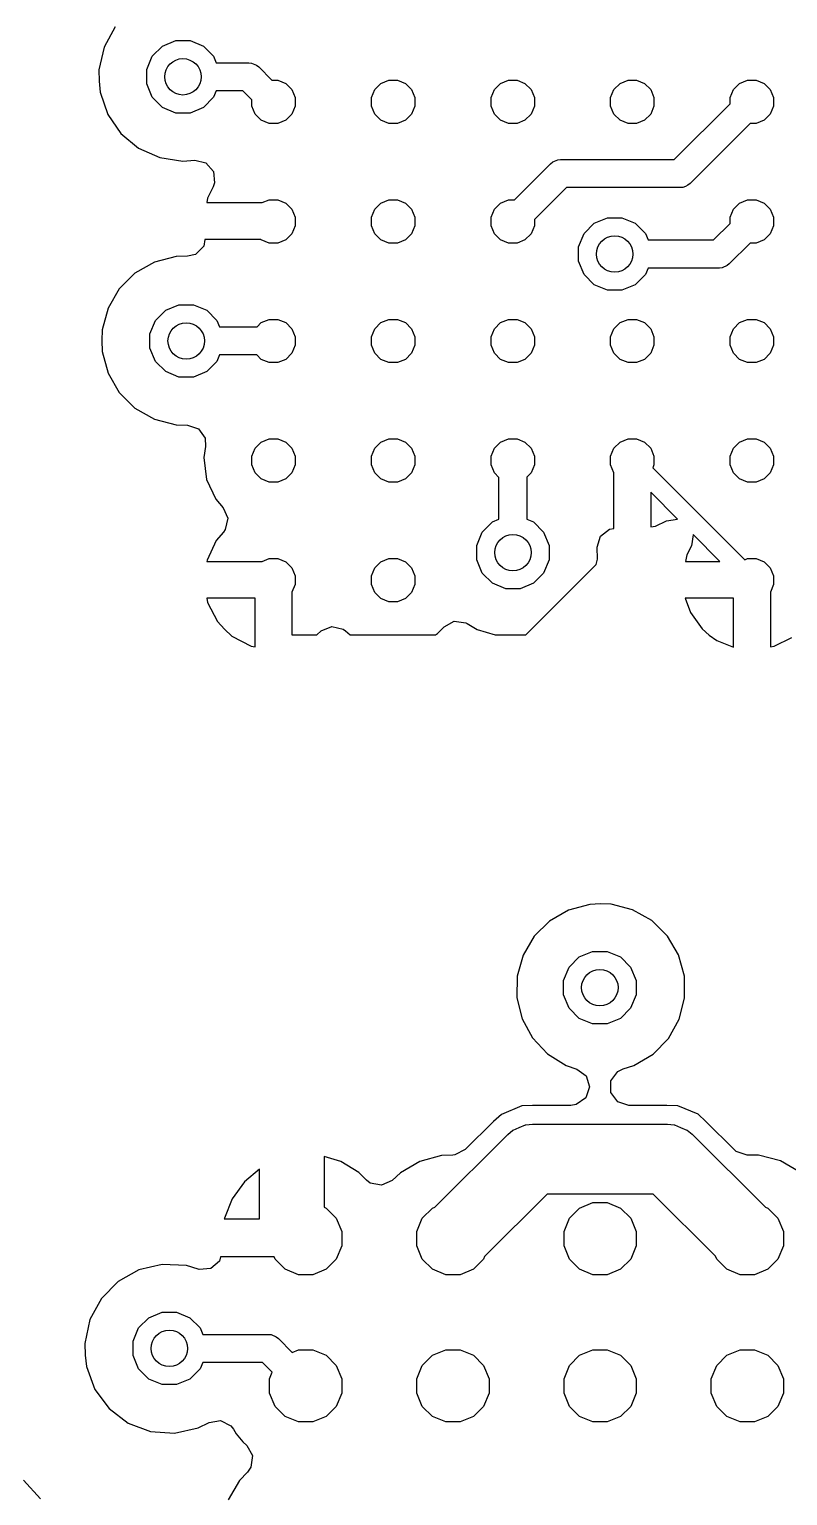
# Model space of a CAD drawing. Header units: inches. Extents: x 5.33 to 6.48, y -5.2 to -3.46.
# Drawn here: x 5.9091 to 6.0714, y -4.5747 to -4.2609 of the extents above; entities that cross this region are included whole.
import ezdxf

# ---------------------------------------------------------------- set-up
doc = ezdxf.new("R2010")
doc.units = ezdxf.units.IN
doc.header["$MEASUREMENT"] = 0
doc.layers.add('Top Layer', color=13, linetype='CONTINUOUS', true_color=0xc83434)

msp = doc.modelspace()

# ---------------------------------------------------------------- linework, layer by layer
at = {"layer": 'Top Layer', "linetype": 'CONTINUOUS'}
for p, q in [((5.92751, -4.26038), (5.92514, -4.26473)), ((5.93762, -4.26453), (5.94047, -4.26335)), ((5.94047, -4.26335), (5.94355, -4.26335)), ((5.94355, -4.26335), (5.9464, -4.26453)), ((5.92514, -4.26473), (5.92403, -4.26962)), ((5.93426, -4.26956), (5.93544, -4.26671)), ((5.93544, -4.26671), (5.93762, -4.26453)), ((5.9464, -4.26453), (5.94858, -4.26671)), ((5.94858, -4.26671), (5.94915, -4.2681)), ((5.92403, -4.26962), (5.92407, -4.27202)), ((5.93426, -4.27264), (5.93426, -4.26956)), ((5.94915, -4.2681), (5.9561, -4.2681)), ((5.9561, -4.2681), (5.95669, -4.26816)), ((5.95669, -4.26816), (5.95777, -4.26861)), ((5.95777, -4.26861), (5.95823, -4.26898)), ((5.95823, -4.26898), (5.96107, -4.27182)), ((5.92407, -4.27202), (5.9243, -4.2744)), ((5.93544, -4.27549), (5.93426, -4.27264)), ((5.96107, -4.27182), (5.96232, -4.27182)), ((5.96232, -4.27182), (5.96402, -4.27253)), ((5.96402, -4.27253), (5.96533, -4.27383)), ((5.98306, -4.27383), (5.98436, -4.27253)), ((5.98436, -4.27253), (5.98607, -4.27182)), ((5.98607, -4.27182), (5.98791, -4.27182)), ((5.98791, -4.27182), (5.98961, -4.27253)), ((5.98961, -4.27253), (5.99092, -4.27383)), ((6.00865, -4.27383), (6.00995, -4.27253)), ((6.00995, -4.27253), (6.01166, -4.27182)), ((6.01166, -4.27182), (6.0135, -4.27182)), ((6.0135, -4.27182), (6.0152, -4.27253)), ((6.0152, -4.27253), (6.01651, -4.27383)), ((6.03424, -4.27383), (6.03554, -4.27253)), ((6.03554, -4.27253), (6.03725, -4.27182)), ((6.03725, -4.27182), (6.03909, -4.27182)), ((6.03909, -4.27182), (6.04079, -4.27253)), ((6.04079, -4.27253), (6.0421, -4.27383)), ((6.05983, -4.27383), (6.06114, -4.27253)), ((6.06114, -4.27253), (6.06284, -4.27182)), ((6.06284, -4.27182), (6.06468, -4.27182)), ((6.06468, -4.27182), (6.06638, -4.27253)), ((6.06638, -4.27253), (6.06769, -4.27383)), ((5.9243, -4.2744), (5.92593, -4.27914)), ((5.93762, -4.27767), (5.93544, -4.27549)), ((5.94858, -4.27549), (5.9464, -4.27767)), ((5.94915, -4.2741), (5.94858, -4.27549)), ((5.95486, -4.2741), (5.94915, -4.2741)), ((5.95676, -4.27601), (5.95486, -4.2741)), ((5.95676, -4.27738), (5.95676, -4.27601)), ((5.96533, -4.27383), (5.96603, -4.27553)), ((5.96603, -4.27553), (5.96603, -4.27738)), ((5.98235, -4.27553), (5.98306, -4.27383)), ((5.98235, -4.27738), (5.98235, -4.27553)), ((5.99092, -4.27383), (5.99162, -4.27553)), ((5.99162, -4.27553), (5.99162, -4.27738)), ((6.00795, -4.27553), (6.00865, -4.27383)), ((6.00795, -4.27738), (6.00795, -4.27553)), ((6.01651, -4.27383), (6.01721, -4.27553)), ((6.01721, -4.27553), (6.01721, -4.27738)), ((6.03354, -4.27553), (6.03424, -4.27383)), ((6.03354, -4.27738), (6.03354, -4.27553)), ((6.0421, -4.27383), (6.0428, -4.27553)), ((6.0428, -4.27553), (6.0428, -4.27738)), ((6.05913, -4.27553), (6.05983, -4.27383)), ((6.05913, -4.27686), (6.05913, -4.27553)), ((6.06769, -4.27383), (6.06839, -4.27553)), ((6.06839, -4.27553), (6.06839, -4.27738)), ((5.92593, -4.27914), (5.92873, -4.28321)), ((5.94047, -4.27885), (5.93762, -4.27767)), ((5.94355, -4.27885), (5.94047, -4.27885)), ((5.9464, -4.27767), (5.94355, -4.27885)), ((5.95747, -4.27908), (5.95676, -4.27738)), ((5.95877, -4.28038), (5.95747, -4.27908)), ((5.96533, -4.27908), (5.96402, -4.28038)), ((5.96603, -4.27738), (5.96533, -4.27908)), ((5.98306, -4.27908), (5.98235, -4.27738)), ((5.98436, -4.28038), (5.98306, -4.27908)), ((5.99092, -4.27908), (5.98961, -4.28038)), ((5.99162, -4.27738), (5.99092, -4.27908)), ((6.00865, -4.27908), (6.00795, -4.27738)), ((6.00995, -4.28038), (6.00865, -4.27908)), ((6.01651, -4.27908), (6.0152, -4.28038)), ((6.01721, -4.27738), (6.01651, -4.27908)), ((6.03424, -4.27908), (6.03354, -4.27738)), ((6.03554, -4.28038), (6.03424, -4.27908)), ((6.0421, -4.27908), (6.04079, -4.28038)), ((6.0428, -4.27738), (6.0421, -4.27908)), ((6.04716, -4.28881), (6.05913, -4.27686)), ((6.06769, -4.27908), (6.06638, -4.28038)), ((6.06839, -4.27738), (6.06769, -4.27908)), ((5.96048, -4.28109), (5.95877, -4.28038)), ((5.96232, -4.28109), (5.96048, -4.28109)), ((5.96402, -4.28038), (5.96232, -4.28109)), ((5.98607, -4.28109), (5.98436, -4.28038)), ((5.98791, -4.28109), (5.98607, -4.28109)), ((5.98961, -4.28038), (5.98791, -4.28109)), ((6.01166, -4.28109), (6.00995, -4.28038)), ((6.0135, -4.28109), (6.01166, -4.28109)), ((6.0152, -4.28038), (6.0135, -4.28109)), ((6.03725, -4.28109), (6.03554, -4.28038)), ((6.03909, -4.28109), (6.03725, -4.28109)), ((6.04079, -4.28038), (6.03909, -4.28109)), ((6.06339, -4.28109), (6.05053, -4.29394)), ((6.06468, -4.28109), (6.06339, -4.28109)), ((6.06638, -4.28038), (6.06468, -4.28109)), ((5.92873, -4.28321), (5.93253, -4.28638)), ((5.93253, -4.28638), (5.93704, -4.2884)), ((5.93704, -4.2884), (5.942, -4.28915)), ((5.942, -4.28915), (5.94453, -4.28893)), ((5.94453, -4.28893), (5.94694, -4.28948)), ((6.02069, -4.28969), (6.02115, -4.28931)), ((6.02115, -4.28931), (6.02223, -4.28887)), ((6.02223, -4.28887), (6.02281, -4.28881)), ((6.02281, -4.28881), (6.04716, -4.28881)), ((5.94694, -4.28948), (5.94856, -4.29135)), ((5.94856, -4.29135), (5.94878, -4.29381)), ((6.01297, -4.29741), (6.02069, -4.28969)), ((5.94847, -4.29468), (5.94729, -4.29706)), ((5.94878, -4.29381), (5.94847, -4.29468)), ((6.02406, -4.29481), (6.01721, -4.30166)), ((6.04841, -4.29481), (6.02406, -4.29481)), ((6.04899, -4.29476), (6.04841, -4.29481)), ((6.04952, -4.29454), (6.04899, -4.29476)), ((6.04899, -4.29476), (6.04899, -4.29476)), ((6.04899, -4.29476), (6.04899, -4.29476)), ((6.04899, -4.29476), (6.04899, -4.29476)), ((6.05007, -4.29431), (6.04952, -4.29454)), ((6.05053, -4.29394), (6.05007, -4.29431)), ((6.05007, -4.29431), (6.05007, -4.29431)), ((6.05007, -4.29431), (6.05007, -4.29431)), ((6.05007, -4.29431), (6.05007, -4.29431)), ((5.94729, -4.29706), (5.94714, -4.29803)), ((5.94714, -4.29803), (5.95898, -4.29803)), ((5.95898, -4.29803), (5.96048, -4.29741)), ((5.96048, -4.29741), (5.96232, -4.29741)), ((5.96232, -4.29741), (5.96402, -4.29812)), ((5.96402, -4.29812), (5.96533, -4.29942)), ((5.98306, -4.29942), (5.98436, -4.29812)), ((5.98436, -4.29812), (5.98607, -4.29741)), ((5.98607, -4.29741), (5.98791, -4.29741)), ((5.98791, -4.29741), (5.98961, -4.29812)), ((5.98961, -4.29812), (5.99092, -4.29942)), ((6.00865, -4.29942), (6.00995, -4.29812)), ((6.00995, -4.29812), (6.01166, -4.29741)), ((6.01166, -4.29741), (6.01297, -4.29741)), ((6.05983, -4.29942), (6.06114, -4.29812)), ((6.06114, -4.29812), (6.06284, -4.29741)), ((6.06284, -4.29741), (6.06468, -4.29741)), ((6.06468, -4.29741), (6.06638, -4.29812)), ((6.06638, -4.29812), (6.06769, -4.29942)), ((5.96533, -4.29942), (5.96603, -4.30113)), ((5.96603, -4.30113), (5.96603, -4.30297)), ((5.98235, -4.30113), (5.98306, -4.29942)), ((5.98235, -4.30297), (5.98235, -4.30113)), ((5.99092, -4.29942), (5.99162, -4.30113)), ((5.99162, -4.30113), (5.99162, -4.30297)), ((6.00795, -4.30113), (6.00865, -4.29942)), ((6.00795, -4.30297), (6.00795, -4.30113)), ((6.01721, -4.30166), (6.01721, -4.30297)), ((6.03002, -4.30244), (6.03287, -4.30126)), ((6.03287, -4.30126), (6.03595, -4.30126)), ((6.03595, -4.30126), (6.0388, -4.30244)), ((6.05913, -4.30113), (6.05983, -4.29942)), ((6.05913, -4.30246), (6.05913, -4.30113)), ((6.06769, -4.29942), (6.06839, -4.30113)), ((6.06839, -4.30113), (6.06839, -4.30297)), ((5.96533, -4.30467), (5.96402, -4.30598)), ((5.96603, -4.30297), (5.96533, -4.30467)), ((5.98306, -4.30467), (5.98235, -4.30297)), ((5.98436, -4.30598), (5.98306, -4.30467)), ((5.99092, -4.30467), (5.98961, -4.30598)), ((5.99162, -4.30297), (5.99092, -4.30467)), ((6.00865, -4.30467), (6.00795, -4.30297)), ((6.00995, -4.30598), (6.00865, -4.30467)), ((6.01651, -4.30467), (6.0152, -4.30598)), ((6.01721, -4.30297), (6.01651, -4.30467)), ((6.02666, -4.30747), (6.02784, -4.30462)), ((6.02784, -4.30462), (6.03002, -4.30244)), ((6.0388, -4.30244), (6.04098, -4.30462)), ((6.04098, -4.30462), (6.04156, -4.30601)), ((6.05557, -4.30601), (6.05913, -4.30246)), ((6.06769, -4.30467), (6.06638, -4.30598)), ((6.06839, -4.30297), (6.06769, -4.30467)), ((5.94646, -4.30736), (5.9447, -4.30909)), ((5.9467, -4.30591), (5.94646, -4.30736)), ((5.9587, -4.30591), (5.9467, -4.30591)), ((5.95877, -4.30598), (5.9587, -4.30591)), ((5.96048, -4.30668), (5.95877, -4.30598)), ((5.96232, -4.30668), (5.96048, -4.30668)), ((5.96402, -4.30598), (5.96232, -4.30668)), ((5.98607, -4.30668), (5.98436, -4.30598)), ((5.98791, -4.30668), (5.98607, -4.30668)), ((5.98961, -4.30598), (5.98791, -4.30668)), ((6.01166, -4.30668), (6.00995, -4.30598)), ((6.0135, -4.30668), (6.01166, -4.30668)), ((6.0152, -4.30598), (6.0135, -4.30668)), ((6.02666, -4.31056), (6.02666, -4.30747)), ((6.04156, -4.30601), (6.05557, -4.30601)), ((6.06339, -4.30668), (6.05893, -4.31114)), ((6.06468, -4.30668), (6.06339, -4.30668)), ((6.06638, -4.30598), (6.06468, -4.30668)), ((5.9359, -4.31078), (5.93176, -4.31313)), ((5.94056, -4.30956), (5.9359, -4.31078)), ((5.943, -4.30951), (5.94056, -4.30956)), ((5.9447, -4.30909), (5.943, -4.30951)), ((6.02784, -4.31341), (6.02666, -4.31056)), ((6.05893, -4.31114), (6.05848, -4.31151)), ((5.93176, -4.31313), (5.92838, -4.31648)), ((6.03002, -4.31559), (6.02784, -4.31341)), ((6.04098, -4.31341), (6.0388, -4.31559)), ((6.04156, -4.31202), (6.04098, -4.31341)), ((6.05681, -4.31202), (6.04156, -4.31202)), ((6.0574, -4.31196), (6.05681, -4.31202)), ((6.05848, -4.31151), (6.0574, -4.31196)), ((5.92838, -4.31648), (5.92599, -4.32059)), ((6.03287, -4.31677), (6.03002, -4.31559)), ((6.03595, -4.31677), (6.03287, -4.31677)), ((6.0388, -4.31559), (6.03595, -4.31677)), ((5.92599, -4.32059), (5.92474, -4.32524)), ((5.93833, -4.32105), (5.94117, -4.31987)), ((5.94117, -4.31987), (5.94426, -4.31987)), ((5.94426, -4.31987), (5.94711, -4.32105)), ((5.93496, -4.32608), (5.93614, -4.32323)), ((5.93614, -4.32323), (5.93833, -4.32105)), ((5.94711, -4.32105), (5.94929, -4.32323)), ((5.94929, -4.32323), (5.94986, -4.32462)), ((5.95787, -4.32462), (5.95877, -4.32371)), ((5.95877, -4.32371), (5.96048, -4.323)), ((5.96048, -4.323), (5.96232, -4.323)), ((5.96232, -4.323), (5.96402, -4.32371)), ((5.96402, -4.32371), (5.96533, -4.32501)), ((5.98306, -4.32501), (5.98436, -4.32371)), ((5.98436, -4.32371), (5.98607, -4.323)), ((5.98607, -4.323), (5.98791, -4.323)), ((5.98791, -4.323), (5.98961, -4.32371)), ((5.98961, -4.32371), (5.99092, -4.32501)), ((6.00865, -4.32501), (6.00995, -4.32371)), ((6.00995, -4.32371), (6.01166, -4.323)), ((6.01166, -4.323), (6.0135, -4.323)), ((6.0135, -4.323), (6.0152, -4.32371)), ((6.0152, -4.32371), (6.01651, -4.32501)), ((6.03424, -4.32501), (6.03554, -4.32371)), ((6.03554, -4.32371), (6.03725, -4.323)), ((6.03725, -4.323), (6.03909, -4.323)), ((6.03909, -4.323), (6.04079, -4.32371)), ((6.04079, -4.32371), (6.0421, -4.32501)), ((6.05983, -4.32501), (6.06114, -4.32371)), ((6.06114, -4.32371), (6.06284, -4.323)), ((6.06284, -4.323), (6.06468, -4.323)), ((6.06468, -4.323), (6.06638, -4.32371)), ((6.06638, -4.32371), (6.06769, -4.32501)), ((5.92474, -4.32524), (5.92467, -4.32756)), ((5.93496, -4.32916), (5.93496, -4.32608)), ((5.94986, -4.32462), (5.95787, -4.32462)), ((5.96533, -4.32501), (5.96603, -4.32672)), ((5.96603, -4.32672), (5.96603, -4.32856)), ((5.98235, -4.32672), (5.98306, -4.32501)), ((5.98235, -4.32856), (5.98235, -4.32672)), ((5.99092, -4.32501), (5.99162, -4.32672)), ((5.99162, -4.32672), (5.99162, -4.32856)), ((6.00795, -4.32672), (6.00865, -4.32501)), ((6.00795, -4.32856), (6.00795, -4.32672)), ((6.01651, -4.32501), (6.01721, -4.32672)), ((6.01721, -4.32672), (6.01721, -4.32856)), ((6.03354, -4.32672), (6.03424, -4.32501)), ((6.03354, -4.32856), (6.03354, -4.32672)), ((6.0421, -4.32501), (6.0428, -4.32672)), ((6.0428, -4.32672), (6.0428, -4.32856)), ((6.05913, -4.32672), (6.05983, -4.32501)), ((6.05913, -4.32856), (6.05913, -4.32672)), ((6.06769, -4.32501), (6.06839, -4.32672)), ((6.06839, -4.32672), (6.06839, -4.32856)), ((5.92467, -4.32756), (5.92474, -4.32988)), ((5.92474, -4.32988), (5.926, -4.33453)), ((5.93614, -4.33201), (5.93496, -4.32916)), ((5.96603, -4.32856), (5.96533, -4.33026)), ((5.98306, -4.33026), (5.98235, -4.32856)), ((5.99162, -4.32856), (5.99092, -4.33026)), ((6.00865, -4.33026), (6.00795, -4.32856)), ((6.01721, -4.32856), (6.01651, -4.33026)), ((6.03424, -4.33026), (6.03354, -4.32856)), ((6.0428, -4.32856), (6.0421, -4.33026)), ((6.05983, -4.33026), (6.05913, -4.32856)), ((6.06839, -4.32856), (6.06769, -4.33026)), ((5.93833, -4.33419), (5.93614, -4.33201)), ((5.94929, -4.33201), (5.94711, -4.33419)), ((5.94986, -4.33062), (5.94929, -4.33201)), ((5.95783, -4.33062), (5.94986, -4.33062)), ((5.95877, -4.33157), (5.95783, -4.33062)), ((5.96048, -4.33227), (5.95877, -4.33157)), ((5.96232, -4.33227), (5.96048, -4.33227)), ((5.96402, -4.33157), (5.96232, -4.33227)), ((5.96533, -4.33026), (5.96402, -4.33157)), ((5.98436, -4.33157), (5.98306, -4.33026)), ((5.98607, -4.33227), (5.98436, -4.33157)), ((5.98791, -4.33227), (5.98607, -4.33227)), ((5.98961, -4.33157), (5.98791, -4.33227)), ((5.99092, -4.33026), (5.98961, -4.33157)), ((6.00995, -4.33157), (6.00865, -4.33026)), ((6.01166, -4.33227), (6.00995, -4.33157)), ((6.0135, -4.33227), (6.01166, -4.33227)), ((6.0152, -4.33157), (6.0135, -4.33227)), ((6.01651, -4.33026), (6.0152, -4.33157)), ((6.03554, -4.33157), (6.03424, -4.33026)), ((6.03725, -4.33227), (6.03554, -4.33157)), ((6.03909, -4.33227), (6.03725, -4.33227)), ((6.04079, -4.33157), (6.03909, -4.33227)), ((6.0421, -4.33026), (6.04079, -4.33157)), ((6.06114, -4.33157), (6.05983, -4.33026)), ((6.06284, -4.33227), (6.06114, -4.33157)), ((6.06468, -4.33227), (6.06284, -4.33227)), ((6.06638, -4.33157), (6.06468, -4.33227)), ((6.06769, -4.33026), (6.06638, -4.33157)), ((5.926, -4.33453), (5.92839, -4.33864)), ((5.94117, -4.33537), (5.93833, -4.33419)), ((5.94426, -4.33537), (5.94117, -4.33537)), ((5.94711, -4.33419), (5.94426, -4.33537)), ((5.92839, -4.33864), (5.93176, -4.34199)), ((5.93176, -4.34199), (5.9359, -4.34434)), ((5.9359, -4.34434), (5.94056, -4.34555)), ((5.94056, -4.34555), (5.943, -4.34561)), ((5.943, -4.34561), (5.94533, -4.34642)), ((5.94533, -4.34642), (5.94674, -4.34845)), ((5.94674, -4.34845), (5.94686, -4.35023)), ((5.95877, -4.3493), (5.96048, -4.34859)), ((5.96048, -4.34859), (5.96232, -4.34859)), ((5.96232, -4.34859), (5.96402, -4.3493)), ((5.98436, -4.3493), (5.98607, -4.34859)), ((5.98607, -4.34859), (5.98791, -4.34859)), ((5.98791, -4.34859), (5.98961, -4.3493)), ((6.00995, -4.3493), (6.01166, -4.34859)), ((6.01166, -4.34859), (6.0135, -4.34859)), ((6.0135, -4.34859), (6.0152, -4.3493)), ((6.03554, -4.3493), (6.03725, -4.34859)), ((6.03725, -4.34859), (6.03909, -4.34859)), ((6.03909, -4.34859), (6.04079, -4.3493)), ((6.06114, -4.3493), (6.06284, -4.34859)), ((6.06284, -4.34859), (6.06468, -4.34859)), ((6.06468, -4.34859), (6.06638, -4.3493)), ((5.94686, -4.35023), (5.94649, -4.35259)), ((5.95676, -4.35231), (5.95747, -4.3506)), ((5.95747, -4.3506), (5.95877, -4.3493)), ((5.96402, -4.3493), (5.96533, -4.3506)), ((5.96533, -4.3506), (5.96603, -4.35231)), ((5.98235, -4.35231), (5.98306, -4.3506)), ((5.98306, -4.3506), (5.98436, -4.3493)), ((5.98961, -4.3493), (5.99092, -4.3506)), ((5.99092, -4.3506), (5.99162, -4.35231)), ((6.00795, -4.35231), (6.00865, -4.3506)), ((6.00865, -4.3506), (6.00995, -4.3493)), ((6.0152, -4.3493), (6.01651, -4.3506)), ((6.01651, -4.3506), (6.01721, -4.35231)), ((6.03354, -4.35231), (6.03424, -4.3506)), ((6.03424, -4.3506), (6.03554, -4.3493)), ((6.04079, -4.3493), (6.0421, -4.3506)), ((6.0421, -4.3506), (6.0428, -4.35231)), ((6.05913, -4.35231), (6.05983, -4.3506)), ((6.05983, -4.3506), (6.06114, -4.3493)), ((6.06638, -4.3493), (6.06769, -4.3506)), ((6.06769, -4.3506), (6.06839, -4.35231)), ((5.94649, -4.35259), (5.94707, -4.35726)), ((5.95676, -4.35415), (5.95676, -4.35231)), ((5.95747, -4.35585), (5.95676, -4.35415)), ((5.96603, -4.35415), (5.96533, -4.35585)), ((5.96603, -4.35231), (5.96603, -4.35415)), ((5.98235, -4.35415), (5.98235, -4.35231)), ((5.98306, -4.35585), (5.98235, -4.35415)), ((5.99162, -4.35415), (5.99092, -4.35585)), ((5.99162, -4.35231), (5.99162, -4.35415)), ((6.00795, -4.35415), (6.00795, -4.35231)), ((6.00865, -4.35585), (6.00795, -4.35415)), ((6.01721, -4.35415), (6.01651, -4.35585)), ((6.01721, -4.35231), (6.01721, -4.35415)), ((6.03354, -4.35415), (6.03354, -4.35231)), ((6.03424, -4.35585), (6.03354, -4.35415)), ((6.0428, -4.35415), (6.04254, -4.35478)), ((6.04254, -4.35478), (6.06222, -4.37444)), ((6.0428, -4.35231), (6.0428, -4.35415)), ((6.05913, -4.35415), (6.05913, -4.35231)), ((6.05983, -4.35585), (6.05913, -4.35415)), ((6.06839, -4.35415), (6.06769, -4.35585)), ((6.06839, -4.35231), (6.06839, -4.35415)), ((5.94707, -4.35726), (5.94907, -4.36151)), ((5.95877, -4.35716), (5.95747, -4.35585)), ((5.96048, -4.35786), (5.95877, -4.35716)), ((5.96232, -4.35786), (5.96048, -4.35786)), ((5.96402, -4.35716), (5.96232, -4.35786)), ((5.96533, -4.35585), (5.96402, -4.35716)), ((5.98436, -4.35716), (5.98306, -4.35585)), ((5.98607, -4.35786), (5.98436, -4.35716)), ((5.98791, -4.35786), (5.98607, -4.35786)), ((5.98961, -4.35716), (5.98791, -4.35786)), ((5.99092, -4.35585), (5.98961, -4.35716)), ((6.00962, -4.35682), (6.00865, -4.35585)), ((6.00962, -4.36577), (6.00962, -4.35682)), ((6.01651, -4.35585), (6.01562, -4.35674)), ((6.01562, -4.35674), (6.01562, -4.36577)), ((6.03425, -4.35586), (6.03424, -4.35585)), ((6.03425, -4.36779), (6.03425, -4.35586)), ((6.06114, -4.35716), (6.05983, -4.35585)), ((6.06284, -4.35786), (6.06114, -4.35716)), ((6.06468, -4.35786), (6.06284, -4.35786)), ((6.06638, -4.35716), (6.06468, -4.35786)), ((6.06769, -4.35585), (6.06638, -4.35716)), ((6.04787, -4.36575), (6.04213, -4.36001)), ((6.04213, -4.36001), (6.04213, -4.36742)), ((5.94907, -4.36151), (5.95065, -4.36331)), ((5.95065, -4.36331), (5.95162, -4.36558)), ((5.95162, -4.36558), (5.95107, -4.36799)), ((6.00605, -4.36852), (6.00823, -4.36634)), ((6.00823, -4.36634), (6.00962, -4.36577)), ((6.01562, -4.36577), (6.01701, -4.36634)), ((6.01701, -4.36634), (6.01919, -4.36852)), ((6.04213, -4.36742), (6.0431, -4.36727)), ((6.0431, -4.36727), (6.04548, -4.3661)), ((6.04548, -4.3661), (6.04787, -4.36575)), ((5.94914, -4.37034), (5.94717, -4.37453)), ((5.95067, -4.36855), (5.94914, -4.37034)), ((5.95107, -4.36799), (5.95067, -4.36855)), ((6.00487, -4.37137), (6.00605, -4.36852)), ((6.01919, -4.36852), (6.02037, -4.37137)), ((6.03065, -4.37177), (6.03134, -4.3694)), ((6.03134, -4.3694), (6.0333, -4.36789)), ((6.0333, -4.36789), (6.03425, -4.36779)), ((6.0512, -4.36912), (6.05082, -4.37148)), ((6.05693, -4.3748), (6.05117, -4.36904)), ((6.05117, -4.36904), (6.0512, -4.36912)), ((6.00487, -4.37446), (6.00487, -4.37137)), ((6.02037, -4.37137), (6.02037, -4.37446)), ((6.03072, -4.37431), (6.03065, -4.37177)), ((6.04985, -4.37342), (6.04954, -4.3748)), ((6.05082, -4.37148), (6.04985, -4.37342)), ((5.94717, -4.37453), (5.94713, -4.3748)), ((5.94713, -4.3748), (5.95898, -4.3748)), ((5.95898, -4.3748), (5.96048, -4.37419)), ((5.96048, -4.37419), (5.96232, -4.37419)), ((5.96232, -4.37419), (5.96402, -4.37489)), ((5.96402, -4.37489), (5.96533, -4.37619)), ((5.96533, -4.37619), (5.96603, -4.3779)), ((5.98235, -4.3779), (5.98306, -4.37619)), ((5.98306, -4.37619), (5.98436, -4.37489)), ((5.98436, -4.37489), (5.98607, -4.37419)), ((5.98607, -4.37419), (5.98791, -4.37419)), ((5.98791, -4.37419), (5.98961, -4.37489)), ((5.98961, -4.37489), (5.99092, -4.37619)), ((5.99092, -4.37619), (5.99162, -4.3779)), ((6.00605, -4.3773), (6.00487, -4.37446)), ((6.01537, -4.3905), (6.03047, -4.37548)), ((6.02037, -4.37446), (6.01919, -4.3773)), ((6.03047, -4.37548), (6.03072, -4.37431)), ((6.04954, -4.3748), (6.05693, -4.3748)), ((6.06222, -4.37444), (6.06284, -4.37419)), ((6.06284, -4.37419), (6.06468, -4.37419)), ((6.06468, -4.37419), (6.06638, -4.37489)), ((6.06638, -4.37489), (6.06769, -4.37619)), ((6.06769, -4.37619), (6.06839, -4.3779)), ((5.96603, -4.37974), (5.96535, -4.38137)), ((5.96603, -4.3779), (5.96603, -4.37974)), ((5.98235, -4.37974), (5.98235, -4.3779)), ((5.98306, -4.38144), (5.98235, -4.37974)), ((5.99162, -4.37974), (5.99092, -4.38144)), ((5.99162, -4.3779), (5.99162, -4.37974)), ((6.00823, -4.37948), (6.00605, -4.3773)), ((6.01108, -4.38067), (6.00823, -4.37948)), ((6.01701, -4.37948), (6.01416, -4.38067)), ((6.01919, -4.3773), (6.01701, -4.37948)), ((6.06839, -4.37974), (6.06772, -4.38137)), ((6.06839, -4.3779), (6.06839, -4.37974)), ((5.95748, -4.38268), (5.94715, -4.38268)), ((5.94715, -4.38268), (5.9473, -4.38356)), ((5.95748, -4.3931), (5.95748, -4.38268)), ((5.96535, -4.38137), (5.96535, -4.3905)), ((5.98436, -4.38275), (5.98306, -4.38144)), ((5.98607, -4.38345), (5.98436, -4.38275)), ((5.98791, -4.38345), (5.98607, -4.38345)), ((5.98961, -4.38275), (5.98791, -4.38345)), ((5.99092, -4.38144), (5.98961, -4.38275)), ((6.01416, -4.38067), (6.01108, -4.38067)), ((6.05984, -4.38268), (6.0495, -4.38268)), ((6.0495, -4.38268), (6.0506, -4.38576)), ((6.05984, -4.39315), (6.05984, -4.38268)), ((6.06772, -4.38137), (6.06772, -4.39311)), ((5.9473, -4.38356), (5.9494, -4.38769)), ((6.0506, -4.38576), (6.05309, -4.38924)), ((5.9494, -4.38769), (5.95088, -4.38931)), ((5.95088, -4.38931), (5.95248, -4.3908)), ((5.97064, -4.3905), (5.97162, -4.38967)), ((5.97162, -4.38967), (5.97391, -4.38873)), ((5.97391, -4.38873), (5.97631, -4.38931)), ((5.97631, -4.38931), (5.97683, -4.38969)), ((5.97683, -4.38969), (5.97777, -4.3905)), ((5.99652, -4.39021), (5.9979, -4.38877)), ((5.9979, -4.38877), (6.00007, -4.3876)), ((6.00007, -4.3876), (6.00252, -4.38793)), ((6.00252, -4.38793), (6.0028, -4.38808)), ((6.0028, -4.38808), (6.00501, -4.38937)), ((6.00501, -4.38937), (6.00882, -4.3905)), ((6.05309, -4.38924), (6.05463, -4.39055)), ((5.95248, -4.3908), (5.9566, -4.39294)), ((5.96535, -4.3905), (5.97064, -4.3905)), ((5.97777, -4.3905), (5.99607, -4.3905)), ((5.99607, -4.3905), (5.99652, -4.39021)), ((6.00882, -4.3905), (6.01537, -4.3905)), ((6.05463, -4.39055), (6.05626, -4.39173)), ((6.05626, -4.39173), (6.05984, -4.39315)), ((6.06851, -4.39297), (6.07233, -4.39107)), ((5.9566, -4.39294), (5.95748, -4.3931)), ((6.06772, -4.39311), (6.06851, -4.39297)), ((6.02906, -4.44818), (6.02451, -4.44942)), ((6.03133, -4.4481), (6.02906, -4.44818)), ((6.03362, -4.44815), (6.03133, -4.4481)), ((6.03823, -4.44935), (6.03362, -4.44815)), ((6.04232, -4.45166), (6.03823, -4.44935)), ((6.02048, -4.45175), (6.01717, -4.45502)), ((6.02451, -4.44942), (6.02048, -4.45175)), ((6.04567, -4.45496), (6.04232, -4.45166)), ((6.01717, -4.45502), (6.01481, -4.45904)), ((6.04806, -4.459), (6.04567, -4.45496)), ((6.02683, -4.45943), (6.02968, -4.45825)), ((6.02968, -4.45825), (6.03276, -4.45825)), ((6.03276, -4.45825), (6.03561, -4.45943)), ((6.01481, -4.45904), (6.01355, -4.46352)), ((6.02347, -4.46446), (6.02465, -4.46161)), ((6.02465, -4.46161), (6.02683, -4.45943)), ((6.03561, -4.45943), (6.03779, -4.46161)), ((6.03779, -4.46161), (6.03897, -4.46446)), ((6.04932, -4.46353), (6.04806, -4.459)), ((6.01355, -4.46352), (6.01348, -4.46817)), ((6.02347, -4.46755), (6.02347, -4.46446)), ((6.03897, -4.46446), (6.03897, -4.46755)), ((6.04936, -4.46823), (6.04932, -4.46353)), ((6.01348, -4.46817), (6.01459, -4.47269)), ((6.02465, -4.47039), (6.02347, -4.46755)), ((6.03897, -4.46755), (6.03779, -4.47039)), ((6.02683, -4.47258), (6.02465, -4.47039)), ((6.03779, -4.47039), (6.03561, -4.47258)), ((6.04819, -4.47278), (6.04936, -4.46823)), ((6.01459, -4.47269), (6.01682, -4.47678)), ((6.02968, -4.47376), (6.02683, -4.47258)), ((6.03276, -4.47376), (6.02968, -4.47376)), ((6.03561, -4.47258), (6.03276, -4.47376)), ((6.04589, -4.47687), (6.04819, -4.47278)), ((6.01682, -4.47678), (6.02002, -4.48016)), ((6.0426, -4.48023), (6.04589, -4.47687)), ((6.02002, -4.48016), (6.02403, -4.48265)), ((6.0385, -4.48266), (6.0426, -4.48023)), ((6.02403, -4.48265), (6.02629, -4.48342)), ((6.02629, -4.48342), (6.02827, -4.4849)), ((6.03505, -4.48397), (6.0362, -4.48339)), ((6.0362, -4.48339), (6.0385, -4.48266)), ((6.02827, -4.4849), (6.029, -4.48726)), ((6.0336, -4.48597), (6.03505, -4.48397)), ((6.0336, -4.48844), (6.0336, -4.48597)), ((6.0282, -4.4896), (6.02618, -4.49103)), ((6.029, -4.48726), (6.0282, -4.4896)), ((6.03505, -4.49044), (6.0336, -4.48844)), ((6.01015, -4.49312), (6.00846, -4.49463)), ((6.01455, -4.49132), (6.01015, -4.49312)), ((6.01683, -4.4912), (6.01455, -4.49132)), ((6.025, -4.4912), (6.01683, -4.4912)), ((6.02618, -4.49103), (6.025, -4.4912)), ((6.0374, -4.4912), (6.03505, -4.49044)), ((6.04559, -4.4912), (6.0374, -4.4912)), ((6.04788, -4.49129), (6.04559, -4.4912)), ((6.05225, -4.49308), (6.04788, -4.49129)), ((6.05392, -4.49462), (6.05225, -4.49308)), ((6.00846, -4.49463), (6.00243, -4.50066)), ((6.01265, -4.49648), (6.01399, -4.49592)), ((6.01399, -4.49592), (6.01535, -4.49536)), ((6.01535, -4.49536), (6.01535, -4.49536)), ((6.01535, -4.49536), (6.01535, -4.49536)), ((6.01535, -4.49536), (6.01536, -4.49536)), ((6.01536, -4.49536), (6.01681, -4.49522)), ((6.01681, -4.49522), (6.04571, -4.49522)), ((6.04571, -4.49522), (6.04712, -4.49536)), ((6.04712, -4.49536), (6.04715, -4.49536)), ((6.04715, -4.49536), (6.04715, -4.49536)), ((6.04715, -4.49536), (6.04717, -4.49536)), ((6.04717, -4.49536), (6.04851, -4.49592)), ((6.04851, -4.49592), (6.04985, -4.49647)), ((6.05997, -4.50066), (6.05392, -4.49462)), ((5.99595, -4.51295), (6.01151, -4.49741)), ((6.01151, -4.49741), (6.01264, -4.49648)), ((6.01264, -4.49648), (6.01264, -4.49648)), ((6.01264, -4.49648), (6.01265, -4.49648)), ((6.01265, -4.49648), (6.01265, -4.49648)), ((6.04985, -4.49647), (6.04987, -4.49648)), ((6.04987, -4.49648), (6.04988, -4.49648)), ((6.04988, -4.49648), (6.04989, -4.4965)), ((6.04989, -4.4965), (6.05099, -4.49739)), ((6.05099, -4.49739), (6.0667, -4.51299)), ((5.97577, -4.50322), (5.97224, -4.50214)), ((5.97224, -4.50214), (5.97224, -4.513)), ((5.99736, -4.50194), (5.99272, -4.50322)), ((5.99979, -4.50183), (5.99736, -4.50194)), ((6.00023, -4.50179), (5.99979, -4.50183)), ((6.00243, -4.50066), (6.00023, -4.50179)), ((6.06042, -4.50105), (6.05997, -4.50066)), ((6.06276, -4.50183), (6.06042, -4.50105)), ((6.0652, -4.50186), (6.06276, -4.50183)), ((6.06986, -4.50306), (6.0652, -4.50186)), ((5.95842, -4.50483), (5.9552, -4.50754)), ((5.95842, -4.5155), (5.95842, -4.50483)), ((5.97962, -4.50559), (5.97577, -4.50322)), ((5.98126, -4.50719), (5.97962, -4.50559)), ((5.98856, -4.50561), (5.98677, -4.50726)), ((5.99272, -4.50322), (5.98856, -4.50561)), ((6.074, -4.50549), (6.06986, -4.50306)), ((5.9552, -4.50754), (5.95257, -4.51117)), ((5.9821, -4.50782), (5.98126, -4.50719)), ((5.98453, -4.5083), (5.9821, -4.50782)), ((5.98677, -4.50726), (5.98453, -4.5083)), ((5.95257, -4.51117), (5.95089, -4.51533)), ((6.01992, -4.51022), (6.00655, -4.52356)), ((6.04262, -4.51022), (6.01992, -4.51022)), ((6.0269, -4.51318), (6.02974, -4.512)), ((6.02974, -4.512), (6.03282, -4.512)), ((6.03282, -4.512), (6.03565, -4.51318)), ((6.05597, -4.52348), (6.04262, -4.51022)), ((5.97224, -4.513), (5.97266, -4.51318)), ((5.97266, -4.51318), (5.97483, -4.51535)), ((5.99324, -4.51535), (5.99541, -4.51318)), ((5.99541, -4.51318), (5.99595, -4.51295)), ((6.02473, -4.51535), (6.0269, -4.51318)), ((6.03565, -4.51318), (6.03783, -4.51535)), ((6.0667, -4.51299), (6.06715, -4.51318)), ((6.06715, -4.51318), (6.06932, -4.51535)), ((5.95089, -4.51533), (5.95087, -4.5155)), ((5.95087, -4.5155), (5.95842, -4.5155)), ((5.97483, -4.51535), (5.97601, -4.51819)), ((5.97601, -4.51819), (5.97601, -4.52126)), ((5.99206, -4.51819), (5.99324, -4.51535)), ((5.99206, -4.52126), (5.99206, -4.51819)), ((6.02356, -4.51819), (6.02473, -4.51535)), ((6.02356, -4.52126), (6.02356, -4.51819)), ((6.03783, -4.51535), (6.039, -4.51819)), ((6.039, -4.51819), (6.039, -4.52126)), ((6.06932, -4.51535), (6.0705, -4.51819)), ((6.0705, -4.51819), (6.0705, -4.52126)), ((5.97601, -4.52126), (5.97483, -4.5241)), ((5.99324, -4.5241), (5.99206, -4.52126)), ((6.02473, -4.5241), (6.02356, -4.52126)), ((6.039, -4.52126), (6.03783, -4.5241)), ((6.0705, -4.52126), (6.06932, -4.5241)), ((5.94986, -4.52454), (5.94798, -4.52614)), ((5.95009, -4.52359), (5.94986, -4.52454)), ((5.95039, -4.52362), (5.95009, -4.52359)), ((5.96154, -4.52362), (5.95039, -4.52362)), ((5.96174, -4.5241), (5.96154, -4.52362)), ((5.96391, -4.52627), (5.96174, -4.5241)), ((5.97483, -4.5241), (5.97266, -4.52627)), ((5.99541, -4.52627), (5.99324, -4.5241)), ((6.00633, -4.5241), (6.00416, -4.52627)), ((6.00655, -4.52356), (6.00633, -4.5241)), ((6.0269, -4.52627), (6.02473, -4.5241)), ((6.03783, -4.5241), (6.03565, -4.52627)), ((6.05623, -4.5241), (6.05597, -4.52348)), ((6.0584, -4.52627), (6.05623, -4.5241)), ((6.06932, -4.5241), (6.06715, -4.52627)), ((5.9326, -4.52639), (5.92815, -4.5289)), ((5.93759, -4.52522), (5.9326, -4.52639)), ((5.94276, -4.52549), (5.93759, -4.52522)), ((5.94528, -4.52626), (5.94276, -4.52549)), ((5.94552, -4.52633), (5.94528, -4.52626)), ((5.94798, -4.52614), (5.94552, -4.52633)), ((5.96675, -4.52745), (5.96391, -4.52627)), ((5.96982, -4.52745), (5.96675, -4.52745)), ((5.97266, -4.52627), (5.96982, -4.52745)), ((5.99825, -4.52745), (5.99541, -4.52627)), ((6.00132, -4.52745), (5.99825, -4.52745)), ((6.00416, -4.52627), (6.00132, -4.52745)), ((6.02974, -4.52745), (6.0269, -4.52627)), ((6.03282, -4.52745), (6.02974, -4.52745)), ((6.03565, -4.52627), (6.03282, -4.52745)), ((6.06124, -4.52745), (6.0584, -4.52627)), ((6.06431, -4.52745), (6.06124, -4.52745)), ((6.06715, -4.52627), (6.06431, -4.52745)), ((5.92815, -4.5289), (5.92456, -4.53255)), ((5.92456, -4.53255), (5.92213, -4.53705)), ((5.92213, -4.53705), (5.92103, -4.54212)), ((5.93254, -4.53882), (5.93472, -4.53664)), ((5.93472, -4.53664), (5.93757, -4.53546)), ((5.93757, -4.53546), (5.94066, -4.53546)), ((5.94066, -4.53546), (5.94351, -4.53664)), ((5.94351, -4.53664), (5.94569, -4.53882)), ((5.93136, -4.54167), (5.93254, -4.53882)), ((5.94569, -4.53882), (5.94626, -4.54021)), ((5.94626, -4.54021), (5.96031, -4.54021)), ((5.96031, -4.54021), (5.9609, -4.54026)), ((5.9609, -4.54026), (5.96198, -4.54071)), ((5.92103, -4.54212), (5.92112, -4.54462)), ((5.93136, -4.54475), (5.93136, -4.54167)), ((5.96198, -4.54071), (5.96244, -4.54109)), ((5.96244, -4.54109), (5.96541, -4.54405)), ((5.92112, -4.54462), (5.92136, -4.54711)), ((5.93254, -4.5476), (5.93136, -4.54475)), ((5.94626, -4.54621), (5.94569, -4.5476)), ((5.95907, -4.54621), (5.94626, -4.54621)), ((5.96114, -4.54828), (5.95907, -4.54621)), ((5.96541, -4.54405), (5.96675, -4.5435)), ((5.96675, -4.5435), (5.96982, -4.5435)), ((5.96982, -4.5435), (5.97266, -4.54467)), ((5.97266, -4.54467), (5.97483, -4.54685)), ((5.99324, -4.54685), (5.99541, -4.54467)), ((5.99541, -4.54467), (5.99825, -4.5435)), ((5.99825, -4.5435), (6.00132, -4.5435)), ((6.00132, -4.5435), (6.00416, -4.54467)), ((6.00416, -4.54467), (6.00633, -4.54685)), ((6.02473, -4.54685), (6.0269, -4.54467)), ((6.0269, -4.54467), (6.02974, -4.5435)), ((6.02974, -4.5435), (6.03282, -4.5435)), ((6.03282, -4.5435), (6.03565, -4.54467)), ((6.03565, -4.54467), (6.03783, -4.54685)), ((6.05623, -4.54685), (6.0584, -4.54467)), ((6.0584, -4.54467), (6.06124, -4.5435)), ((6.06124, -4.5435), (6.06431, -4.5435)), ((6.06431, -4.5435), (6.06715, -4.54467)), ((6.06715, -4.54467), (6.06932, -4.54685)), ((5.92136, -4.54711), (5.92315, -4.55198)), ((5.93472, -4.54978), (5.93254, -4.5476)), ((5.94569, -4.5476), (5.94351, -4.54978)), ((5.96056, -4.54968), (5.96114, -4.54828)), ((5.96056, -4.55276), (5.96056, -4.54968)), ((5.97483, -4.54685), (5.97601, -4.54968)), ((5.97601, -4.54968), (5.97601, -4.55276)), ((5.99206, -4.54968), (5.99324, -4.54685)), ((5.99206, -4.55276), (5.99206, -4.54968)), ((6.00633, -4.54685), (6.00751, -4.54968)), ((6.00751, -4.54968), (6.00751, -4.55276)), ((6.02356, -4.54968), (6.02473, -4.54685)), ((6.02356, -4.55276), (6.02356, -4.54968)), ((6.03783, -4.54685), (6.039, -4.54968)), ((6.039, -4.54968), (6.039, -4.55276)), ((6.05505, -4.54968), (6.05623, -4.54685)), ((6.05505, -4.55276), (6.05505, -4.54968)), ((6.06932, -4.54685), (6.0705, -4.54968)), ((6.0705, -4.54968), (6.0705, -4.55276)), ((5.92315, -4.55198), (5.9262, -4.55609)), ((5.93757, -4.55096), (5.93472, -4.54978)), ((5.94066, -4.55096), (5.93757, -4.55096)), ((5.94351, -4.54978), (5.94066, -4.55096)), ((5.96174, -4.5556), (5.96056, -4.55276)), ((5.97601, -4.55276), (5.97483, -4.5556)), ((5.99324, -4.5556), (5.99206, -4.55276)), ((6.00751, -4.55276), (6.00633, -4.5556)), ((6.02473, -4.5556), (6.02356, -4.55276)), ((6.039, -4.55276), (6.03783, -4.5556)), ((6.05623, -4.5556), (6.05505, -4.55276)), ((6.0705, -4.55276), (6.06932, -4.5556)), ((5.96391, -4.55777), (5.96174, -4.5556)), ((5.97483, -4.5556), (5.97266, -4.55777)), ((5.99541, -4.55777), (5.99324, -4.5556)), ((6.00633, -4.5556), (6.00416, -4.55777)), ((6.0269, -4.55777), (6.02473, -4.5556)), ((6.03783, -4.5556), (6.03565, -4.55777)), ((6.0584, -4.55777), (6.05623, -4.5556)), ((6.06932, -4.5556), (6.06715, -4.55777)), ((5.9262, -4.55609), (5.93029, -4.55917)), ((5.94525, -4.56022), (5.9476, -4.55903)), ((5.9476, -4.55903), (5.95004, -4.55865)), ((5.95004, -4.55865), (5.95224, -4.55977)), ((5.96675, -4.55894), (5.96391, -4.55777)), ((5.96982, -4.55894), (5.96675, -4.55894)), ((5.97266, -4.55777), (5.96982, -4.55894)), ((5.99825, -4.55894), (5.99541, -4.55777)), ((6.00132, -4.55894), (5.99825, -4.55894)), ((6.00416, -4.55777), (6.00132, -4.55894)), ((6.02974, -4.55894), (6.0269, -4.55777)), ((6.03282, -4.55894), (6.02974, -4.55894)), ((6.03565, -4.55777), (6.03282, -4.55894)), ((6.06124, -4.55894), (6.0584, -4.55777)), ((6.06431, -4.55894), (6.06124, -4.55894)), ((6.06715, -4.55777), (6.06431, -4.55894)), ((5.93029, -4.55917), (5.93508, -4.56097)), ((5.93508, -4.56097), (5.94019, -4.56133)), ((5.94019, -4.56133), (5.94525, -4.56022)), ((5.95224, -4.55977), (5.95283, -4.56052)), ((5.95283, -4.56052), (5.95341, -4.56148)), ((5.95341, -4.56148), (5.95484, -4.56323)), ((5.95484, -4.56323), (5.95567, -4.56399)), ((5.95567, -4.56399), (5.95688, -4.56615)), ((5.95688, -4.56615), (5.95658, -4.56861)), ((5.91153, -4.57536), (5.90788, -4.57138)), ((5.95414, -4.57146), (5.95169, -4.57561)), ((5.95583, -4.56971), (5.95414, -4.57146)), ((5.95658, -4.56861), (5.95583, -4.56971))]:
    msp.add_line(p, q, dxfattribs=at)
at = {"layer": 'Top Layer'}
for centre in [(5.94201, -4.2711), (5.94201, -4.2711), (6.03441, -4.30902), (6.03441, -4.30902), (5.94272, -4.32762), (5.94272, -4.32762), (6.01262, -4.37291), (6.01262, -4.37291), (6.03122, -4.466), (6.03122, -4.466), (5.93911, -4.54321), (5.93911, -4.54321)]:
    msp.add_circle(centre, 0.0039, dxfattribs=at)

doc.saveas('drawing.dxf')
